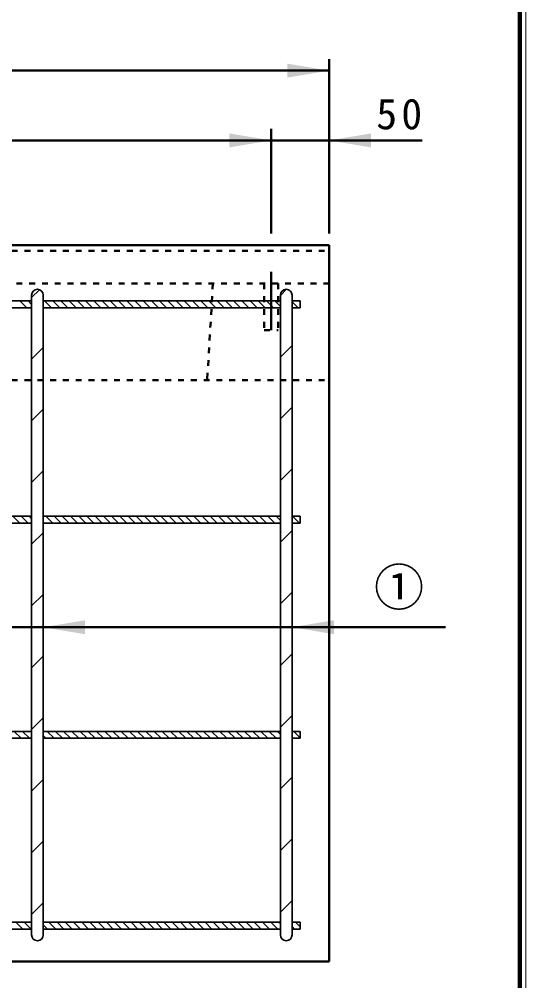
# Model space of a CAD drawing. Units: millimetres, scale not verified. Extents: x 100 to 4105, y 100 to 2870.
# Drawn here: x 3669 to 4105, y 916 to 1743 of the extents above; entities that cross this region are included whole.
import ezdxf
from ezdxf.enums import TextEntityAlignment as Align

# ---------------------------------------------------------------- set-up
doc = ezdxf.new("R2010")
doc.units = ezdxf.units.MM
doc.header["$LTSCALE"] = 5
doc.linetypes.add('USER1', pattern=[2.2, 1, -1.2])
doc.linetypes.add('USER2', pattern=[13.4, 10, -1.2, 1, -1.2])
doc.layers.add('V-nasSTD', color=7, linetype='Continuous', lineweight=35)
doc.styles.add('ＭＳ ゴシック', font='')
doc.styles.get('ＭＳ ゴシック').set_extended_font_data('MS Gothic')

msp = doc.modelspace()

# ---------------------------------------------------------------- hatches: boundary and pattern name
at = {"layer": 'V-nasSTD'}
for points in [[(3900, 1692.887), (3936, 1698.887), (3900, 1704.887)], [(3850, 1632.887), (3886, 1638.887), (3850, 1644.887)], [(3972, 1644.887), (3936, 1638.887), (3972, 1632.887)], [(3726, 1226.387), (3690, 1220.387), (3726, 1214.387)], [(3940, 1226.387), (3904, 1220.387), (3940, 1214.387)]]:
    msp.add_hatch(color=256, dxfattribs=at).paths.add_polyline_path(points)

# ---------------------------------------------------------------- linework, layer by layer
at = {"layer": 'V-nasSTD', "lineweight": 100}
msp.add_line((4100, 105), (4100, 2865), dxfattribs=at)
at = {"layer": 'V-nasSTD', "lineweight": 50}
for p, q in [((3936, 1558.887), (3936, 1708.887)), ((1936, 1698.887), (3936, 1698.887)), ((3886, 1558.887), (3886, 1648.887)), ((2986, 1638.887), (3886, 1638.887)), ((3886, 1638.887), (3936, 1638.887)), ((4016, 1638.887), (3936, 1638.887)), ((1936, 1548.887), (3936, 1548.887)), ((3936, 1548.887), (3936, 932.887)), ((4036, 1220.387), (2936, 1220.387)), ((1936, 932.887), (3936, 932.887))]:
    msp.add_line(p, q, dxfattribs=at)
at = {"layer": 'V-nasSTD', "linetype": 'USER1', "lineweight": 50}
for p, q in [((1936, 1543.887), (3936, 1543.887)), ((3936, 1515.887), (1936, 1515.887)), ((3836, 1515.887), (3831, 1432.887)), ((3880, 1515.887), (3880, 1475.887)), ((3892, 1515.887), (3892, 1475.887)), ((3880, 1475.887), (3892, 1475.887)), ((1936, 1432.887), (3936, 1432.887))]:
    msp.add_line(p, q, dxfattribs=at)
at = {"layer": 'V-nasSTD', "linetype": 'USER2', "lineweight": 50}
msp.add_line((3886, 1525.887), (3886, 1475.887), dxfattribs=at)
at = {"layer": 'V-nasSTD'}
for p, q in [((3680, 1503.814), (3686.755, 1510.569)), ((3680, 1505.887), (3680, 955.887)), ((3690, 1505.887), (3690, 955.887)), ((3894, 1505.682), (3899.201, 1510.883)), ((3894, 1505.887), (3894, 955.887)), ((3904, 1505.887), (3904, 955.887)), ((3476, 1500.887), (3680, 1500.887)), ((3669.896, 1500.887), (3675.896, 1494.887)), ((3676.967, 1500.887), (3680, 1497.854)), ((3690, 1500.887), (3894, 1500.887)), ((3691.11, 1500.887), (3697.11, 1494.887)), ((3698.181, 1500.887), (3704.181, 1494.887)), ((3705.252, 1500.887), (3711.252, 1494.887)), ((3712.323, 1500.887), (3718.323, 1494.887)), ((3719.394, 1500.887), (3725.394, 1494.887)), ((3726.465, 1500.887), (3732.465, 1494.887)), ((3733.536, 1500.887), (3739.536, 1494.887)), ((3740.607, 1500.887), (3746.607, 1494.887)), ((3747.678, 1500.887), (3753.678, 1494.887)), ((3754.749, 1500.887), (3760.749, 1494.887)), ((3761.82, 1500.887), (3767.82, 1494.887)), ((3768.891, 1500.887), (3774.891, 1494.887)), ((3775.962, 1500.887), (3781.962, 1494.887)), ((3783.033, 1500.887), (3789.033, 1494.887)), ((3790.105, 1500.887), (3796.105, 1494.887)), ((3797.176, 1500.887), (3803.176, 1494.887)), ((3804.247, 1500.887), (3810.247, 1494.887)), ((3811.318, 1500.887), (3817.318, 1494.887)), ((3818.389, 1500.887), (3824.389, 1494.887)), ((3825.46, 1500.887), (3831.46, 1494.887)), ((3832.531, 1500.887), (3838.531, 1494.887)), ((3839.602, 1500.887), (3845.602, 1494.887)), ((3846.673, 1500.887), (3852.673, 1494.887)), ((3853.744, 1500.887), (3859.744, 1494.887)), ((3860.815, 1500.887), (3866.815, 1494.887)), ((3867.886, 1500.887), (3873.886, 1494.887)), ((3874.957, 1500.887), (3880.957, 1494.887)), ((3882.028, 1500.887), (3888.028, 1494.887)), ((3889.099, 1500.887), (3894, 1495.986)), ((3904, 1500.887), (3911, 1500.887)), ((3904, 1500.128), (3909.242, 1494.887)), ((3910.313, 1500.887), (3911, 1500.199)), ((3911, 1500.887), (3911, 1494.887)), ((3476, 1494.887), (3680, 1494.887)), ((3690, 1494.887), (3894, 1494.887)), ((3904, 1494.887), (3911, 1494.887)), ((3680, 1450.781), (3690, 1460.781)), ((3894, 1452.649), (3904, 1462.649)), ((3680, 1397.748), (3690, 1407.748)), ((3894, 1399.616), (3904, 1409.616)), ((3894, 1346.583), (3904, 1356.583)), ((3680, 1344.715), (3690, 1354.715)), ((3476, 1315.887), (3680, 1315.887)), ((3663.978, 1315.887), (3669.978, 1309.887)), ((3671.049, 1315.887), (3677.049, 1309.887)), ((3678.12, 1315.887), (3680, 1314.006)), ((3690, 1315.887), (3894, 1315.887)), ((3692.262, 1315.887), (3698.262, 1309.887)), ((3699.333, 1315.887), (3705.333, 1309.887)), ((3706.404, 1315.887), (3712.404, 1309.887)), ((3713.475, 1315.887), (3719.475, 1309.887)), ((3720.546, 1315.887), (3726.546, 1309.887)), ((3727.617, 1315.887), (3733.617, 1309.887)), ((3734.688, 1315.887), (3740.688, 1309.887)), ((3741.759, 1315.887), (3747.759, 1309.887)), ((3748.83, 1315.887), (3754.83, 1309.887)), ((3755.901, 1315.887), (3761.901, 1309.887)), ((3762.972, 1315.887), (3768.972, 1309.887)), ((3770.044, 1315.887), (3776.044, 1309.887)), ((3777.115, 1315.887), (3783.115, 1309.887)), ((3784.186, 1315.887), (3790.186, 1309.887)), ((3791.257, 1315.887), (3797.257, 1309.887)), ((3798.328, 1315.887), (3804.328, 1309.887)), ((3805.399, 1315.887), (3811.399, 1309.887)), ((3812.47, 1315.887), (3818.47, 1309.887)), ((3819.541, 1315.887), (3825.541, 1309.887)), ((3826.612, 1315.887), (3832.612, 1309.887)), ((3833.683, 1315.887), (3839.683, 1309.887)), ((3840.754, 1315.887), (3846.754, 1309.887)), ((3847.825, 1315.887), (3853.825, 1309.887)), ((3854.896, 1315.887), (3860.896, 1309.887)), ((3861.967, 1315.887), (3867.967, 1309.887)), ((3869.038, 1315.887), (3875.038, 1309.887)), ((3876.11, 1315.887), (3882.11, 1309.887)), ((3883.181, 1315.887), (3889.181, 1309.887)), ((3890.252, 1315.887), (3894, 1312.138)), ((3904, 1315.887), (3911, 1315.887)), ((3904.394, 1315.887), (3910.394, 1309.887)), ((3911, 1315.887), (3911, 1309.887)), ((3476, 1309.887), (3680, 1309.887)), ((3690, 1311.077), (3691.191, 1309.887)), ((3690, 1309.887), (3894, 1309.887)), ((3904, 1309.887), (3911, 1309.887)), ((3680, 1291.682), (3690, 1301.682)), ((3894, 1293.55), (3904, 1303.55)), ((3680, 1238.649), (3690, 1248.649)), ((3894, 1240.517), (3904, 1250.517)), ((3680, 1185.616), (3690, 1195.616)), ((3894, 1187.484), (3904, 1197.484)), ((3680, 1132.583), (3690, 1142.583)), ((3894, 1134.451), (3904, 1144.451)), ((3476, 1130.887), (3680, 1130.887)), ((3476, 1124.887), (3680, 1124.887)), ((3665.13, 1130.887), (3671.13, 1124.887)), ((3672.201, 1130.887), (3678.201, 1124.887)), ((3679.272, 1130.887), (3680, 1130.159)), ((3690, 1130.887), (3894, 1130.887)), ((3690, 1127.23), (3692.343, 1124.887)), ((3690, 1124.887), (3894, 1124.887)), ((3693.414, 1130.887), (3699.414, 1124.887)), ((3700.485, 1130.887), (3706.485, 1124.887)), ((3707.556, 1130.887), (3713.556, 1124.887)), ((3714.627, 1130.887), (3720.627, 1124.887)), ((3721.698, 1130.887), (3727.698, 1124.887)), ((3728.769, 1130.887), (3734.769, 1124.887)), ((3735.84, 1130.887), (3741.84, 1124.887)), ((3742.912, 1130.887), (3748.912, 1124.887)), ((3749.983, 1130.887), (3755.983, 1124.887)), ((3757.054, 1130.887), (3763.054, 1124.887)), ((3764.125, 1130.887), (3770.125, 1124.887)), ((3771.196, 1130.887), (3777.196, 1124.887)), ((3778.267, 1130.887), (3784.267, 1124.887)), ((3785.338, 1130.887), (3791.338, 1124.887)), ((3792.409, 1130.887), (3798.409, 1124.887)), ((3799.48, 1130.887), (3805.48, 1124.887)), ((3806.551, 1130.887), (3812.551, 1124.887)), ((3813.622, 1130.887), (3819.622, 1124.887)), ((3820.693, 1130.887), (3826.693, 1124.887)), ((3827.764, 1130.887), (3833.764, 1124.887)), ((3834.835, 1130.887), (3840.835, 1124.887)), ((3841.906, 1130.887), (3847.906, 1124.887)), ((3848.978, 1130.887), (3854.978, 1124.887)), ((3856.049, 1130.887), (3862.049, 1124.887)), ((3863.12, 1130.887), (3869.12, 1124.887)), ((3870.191, 1130.887), (3876.191, 1124.887)), ((3877.262, 1130.887), (3883.262, 1124.887)), ((3884.333, 1130.887), (3890.333, 1124.887)), ((3891.404, 1130.887), (3894, 1128.291)), ((3904, 1130.887), (3911, 1130.887)), ((3904, 1125.362), (3904.475, 1124.887)), ((3904, 1124.887), (3911, 1124.887)), ((3905.546, 1130.887), (3911, 1125.433)), ((3911, 1130.887), (3911, 1124.887)), ((3894, 1081.418), (3904, 1091.418)), ((3680, 1079.55), (3690, 1089.55)), ((3680, 1026.517), (3690, 1036.517)), ((3894, 1028.385), (3904, 1038.385)), ((3894, 975.352), (3904, 985.352)), ((3680, 973.484), (3690, 983.484)), ((3476, 966.887), (3680, 966.887)), ((3476, 960.887), (3680, 960.887)), ((3666.495, 966.887), (3672.495, 960.887)), ((3673.566, 966.887), (3679.566, 960.887)), ((3690, 966.887), (3894, 966.887)), ((3690, 964.595), (3693.708, 960.887)), ((3690, 960.887), (3894, 960.887)), ((3694.779, 966.887), (3700.779, 960.887)), ((3701.851, 966.887), (3707.851, 960.887)), ((3708.922, 966.887), (3714.922, 960.887)), ((3715.993, 966.887), (3721.993, 960.887)), ((3723.064, 966.887), (3729.064, 960.887)), ((3730.135, 966.887), (3736.135, 960.887)), ((3737.206, 966.887), (3743.206, 960.887)), ((3744.277, 966.887), (3750.277, 960.887)), ((3751.348, 966.887), (3757.348, 960.887)), ((3758.419, 966.887), (3764.419, 960.887)), ((3765.49, 966.887), (3771.49, 960.887)), ((3772.561, 966.887), (3778.561, 960.887)), ((3779.632, 966.887), (3785.632, 960.887)), ((3786.703, 966.887), (3792.703, 960.887)), ((3793.774, 966.887), (3799.774, 960.887)), ((3800.845, 966.887), (3806.845, 960.887)), ((3807.917, 966.887), (3813.917, 960.887)), ((3814.988, 966.887), (3820.988, 960.887)), ((3822.059, 966.887), (3828.059, 960.887)), ((3829.13, 966.887), (3835.13, 960.887)), ((3836.201, 966.887), (3842.201, 960.887)), ((3843.272, 966.887), (3849.272, 960.887)), ((3850.343, 966.887), (3856.343, 960.887)), ((3857.414, 966.887), (3863.414, 960.887)), ((3864.485, 966.887), (3870.485, 960.887)), ((3871.556, 966.887), (3877.556, 960.887)), ((3878.627, 966.887), (3884.627, 960.887)), ((3885.698, 966.887), (3891.698, 960.887)), ((3892.769, 966.887), (3894, 965.656)), ((3904, 966.887), (3911, 966.887)), ((3904, 962.727), (3905.84, 960.887)), ((3904, 960.887), (3911, 960.887)), ((3906.912, 966.887), (3911, 962.798)), ((3911, 966.887), (3911, 960.887))]:
    msp.add_line(p, q, dxfattribs=at)
at = {"layer": 'V-nasSTD', "lineweight": 13}
msp.add_lwpolyline([(100, 100), (100, 2870), (4105, 2870), (4105, 100)], close=True, dxfattribs=at)
at = {"layer": 'V-nasSTD'}
for centre, start, end in [((3685, 1505.887), 0, 180), ((3899, 1505.887), 0, 180), ((3685, 955.887), 180, 0), ((3899, 955.887), 180, 0)]:
    msp.add_arc(centre, 5, start, end, dxfattribs=at)

# ---------------------------------------------------------------- texts
at = {"layer": 'V-nasSTD', "style": 'ＭＳ ゴシック'}
msp.add_text('①', height=31.67, dxfattribs=at).set_placement((3974.4, 1270.587), align=Align.TOP_LEFT)
at = {"layer": 'V-nasSTD', "insert": (3976.4, 1674.887), "char_height": 26.39, "attachment_point": 1, "style": 'ＭＳ ゴシック'}
msp.add_mtext('\\T1.2;50', dxfattribs=at)

doc.saveas('drawing.dxf')
